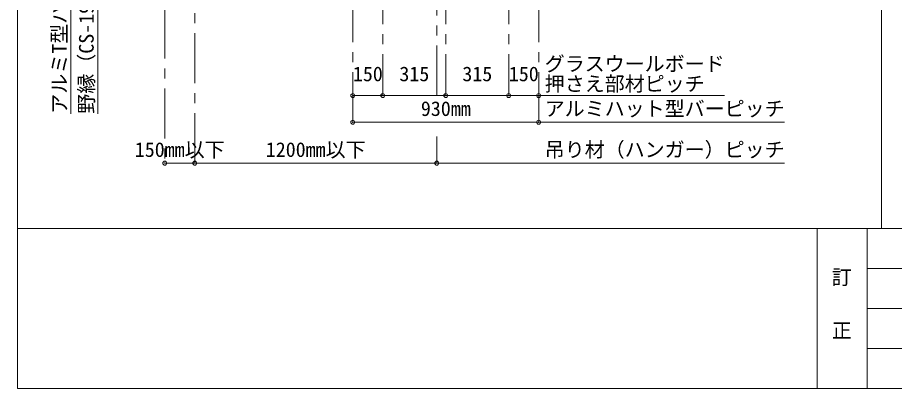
# Model space of a CAD drawing. Units: millimetres, scale not verified. Extents: x -9752 to 9748, y -6991 to 6878.
# Drawn here: x -9752 to -5366, y -6872 to -5019 of the extents above; entities that cross this region are included whole.
import ezdxf
from ezdxf.enums import TextEntityAlignment as Align

# ---------------------------------------------------------------- set-up
doc = ezdxf.new("R2010")
doc.units = ezdxf.units.MM
doc.header["$LTSCALE"] = 50
doc.header["$PDMODE"] = 32
doc.header["$PDSIZE"] = 20
doc.linetypes.add('CHAIN1', pattern=[8, 5, -1, 1, -1])
doc.linetypes.add('DASHED1', pattern=[1.8, 1.2, -0.6])
for name, color, linetype, lineweight in [('2-0_中心線', 3, 'DASHED1', 18), ('2-5_寸法', 4, 'Continuous', 9), ('2-6_文字', 7, 'Continuous', 18), ('F-3_太線２', 3, 'Continuous', 18), ('F-5_固定文字', 7, 'Continuous', 18), ('F-6_文字', 7, 'Continuous', 18)]:
    doc.layers.add(name, color=color, linetype=linetype, lineweight=lineweight)
doc.styles.add('ＭＳ ゴシック', font='')
doc.styles.get('ＭＳ ゴシック').set_extended_font_data('MS Gothic')

msp = doc.modelspace()

# ---------------------------------------------------------------- linework, layer by layer
at = {"layer": '2-0_中心線', "color": 4, "linetype": 'CHAIN1', "lineweight": 9}
for p, q in [((-8074.87, -5541.97), (-8074.87, -857.94)), ((-7144.87, -5541.97), (-7144.87, -857.94)), ((-7924.87, -2402.68), (-7924.87, -5408.68)), ((-7609.87, -2402.68), (-7609.87, -5408.68)), ((-7294.87, -2402.68), (-7294.87, -5408.68)), ((-8865.17, -5746.69), (-8865.17, -4197.17)), ((-7654.87, -5408.68), (-7654.87, -4197.17)), ((-9015.17, -4973.68), (-9015.17, -5746.69)), ((-7654.87, -5746.69), (-7654.87, -5613.4))]:
    msp.add_line(p, q, dxfattribs=at)
at = {"layer": '2-5_寸法'}
for p, q in [((-9350.17, -5499.68), (-9350.17, -2415.18)), ((-9485.33, -5499.68), (-9485.33, -2726.68)), ((-8074.87, -5408.68), (-7924.87, -5408.68)), ((-7924.87, -5408.68), (-7609.87, -5408.68)), ((-7609.87, -5408.68), (-7294.87, -5408.68)), ((-7294.87, -5408.68), (-6214.87, -5408.68)), ((-8074.87, -5541.97), (-5914.87, -5541.97)), ((-9015.17, -5746.69), (-5914.87, -5746.69))]:
    msp.add_line(p, q, dxfattribs=at)
for p in [(-8074.87, -5408.68), (-7924.87, -5408.68), (-7609.87, -5408.68), (-7294.87, -5408.68), (-7144.87, -5408.68), (-8074.87, -5541.97), (-7144.87, -5541.97), (-9015.17, -5746.69), (-8865.17, -5746.69), (-7654.87, -5746.69)]:
    msp.add_point(p, dxfattribs=at)
at = {"layer": 'F-3_太線２'}
for p, q in [((-9751.67, 6877.5), (-9751.67, -6872.5)), ((-9751.67, -6072.5), (9748.33, -6072.5)), ((-9751.67, -6872.5), (9748.33, -6872.5))]:
    msp.add_line(p, q, dxfattribs=at)
at = {"layer": 'F-3_太線２', "color": 7}
for p, q in [((-5751.67, -6072.5), (-5751.67, -6872.5)), ((-5501.67, -6072.5), (-5501.67, -6872.5))]:
    msp.add_line(p, q, dxfattribs=at)
at = {"layer": 'F-3_太線２', "color": 4, "lineweight": 9}
for p, q in [((-5501.67, -6272.5), (-1626.67, -6272.5)), ((-5501.67, -6472.5), (-1626.67, -6472.5)), ((-5501.67, -6672.5), (-1626.67, -6672.5))]:
    msp.add_line(p, q, dxfattribs=at)
at = {"layer": 'F-6_文字', "color": 3}
msp.add_line((-5431.19, -197.5), (-5431.19, -6072.5), dxfattribs=at)

# ---------------------------------------------------------------- texts
at = {"layer": '2-5_寸法', "style": 'ＭＳ ゴシック'}
for s, p in [('アルミT型バーピッチ', (-9483.96, -5499.68)), ('野縁（CS-19）ピッチ', (-9348.8, -5499.68))]:
    msp.add_text(s, height=73.31, rotation=90, dxfattribs=at).set_placement(p, align=Align.BOTTOM_LEFT)
for s, p in [('150', (-8074.34, -5359.19)), ('315', (-7841.84, -5359.19)), ('315', (-7526.84, -5359.19)), ('150', (-7294.34, -5359.19)), ('押さえ部材ピッチ', (-7114.87, -5408.68)), ('930mm', (-7734.34, -5532.87)), ('アルミハット型バーピッチ', (-7114.87, -5532.87)), ('150mm以下', (-9165.17, -5737.59)), ('1200mm以下', (-8510.02, -5737.59)), ('吊り材（ハンガー）ピッチ', (-7114.87, -5737.59))]:
    msp.add_text(s, height=73.31, dxfattribs=at).set_placement(p, align=Align.BOTTOM_LEFT)
at = {"layer": '2-6_文字', "color": 4, "style": 'ＭＳ ゴシック'}
msp.add_text('グラスウールボード', height=73.31, dxfattribs=at).set_placement((-7114.87, -5308.68), align=Align.BOTTOM_LEFT)
at = {"layer": 'F-5_固定文字', "color": 4, "style": 'ＭＳ ゴシック'}
for s, p in [('訂', (-5678.99, -6374.82)), ('正', (-5678.99, -6641.57))]:
    msp.add_text(s, height=73.31, dxfattribs=at).set_placement(p, align=Align.BOTTOM_LEFT)

doc.saveas('drawing.dxf')
